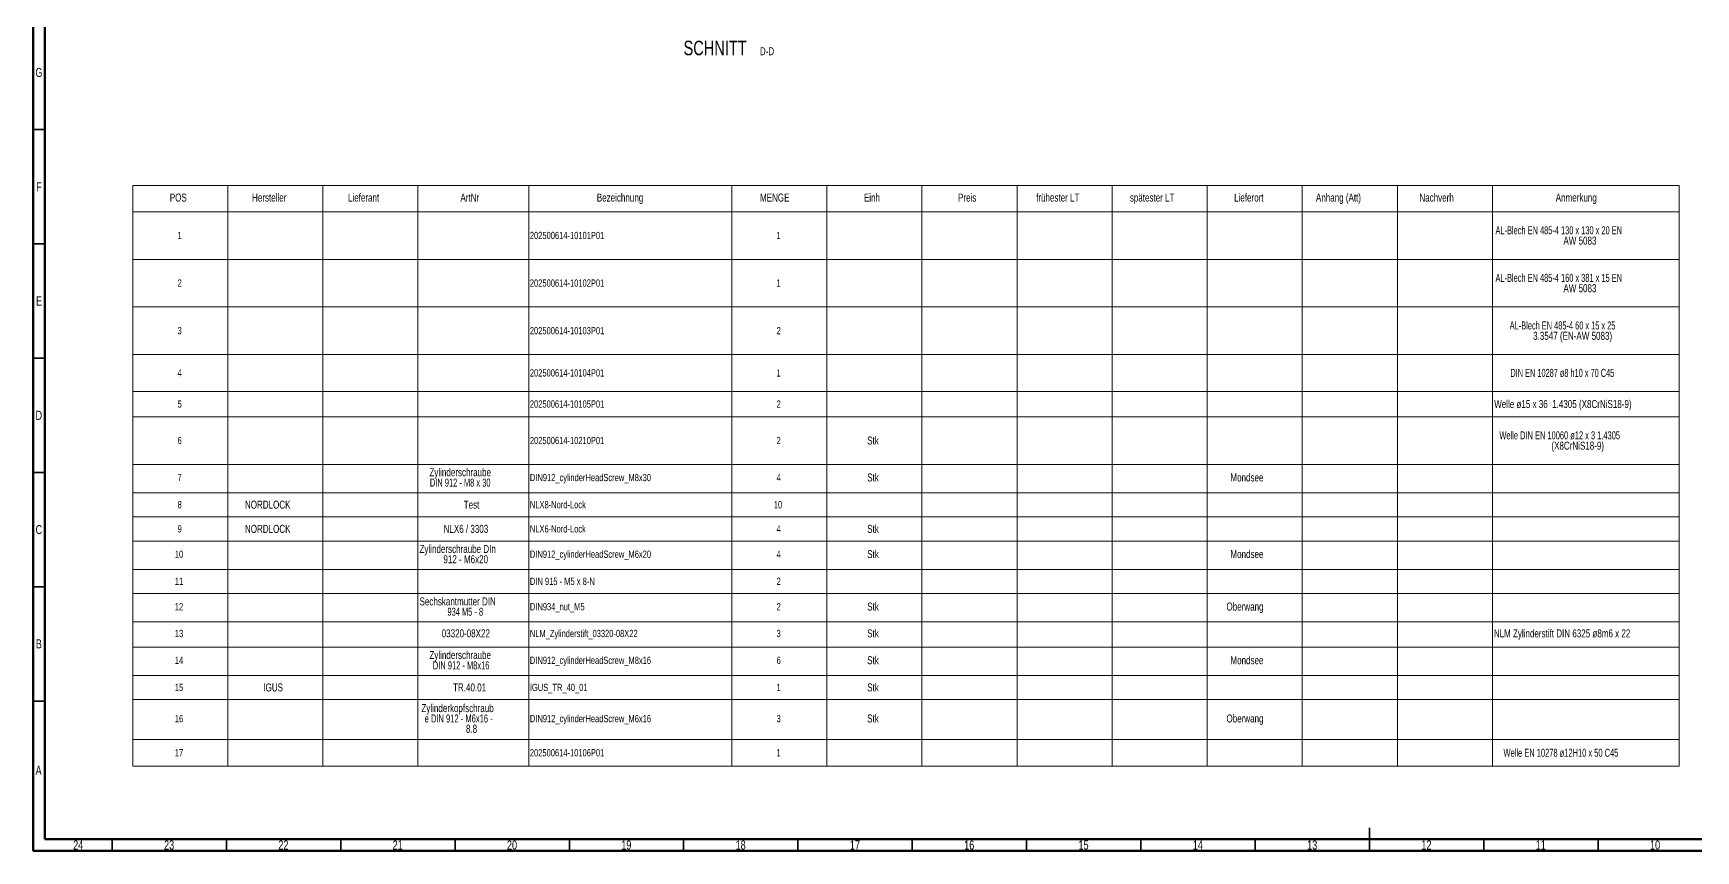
# Model space of a CAD drawing. Header units: millimetres. Extents: x 15 to 1184, y 5 to 836.
# Drawn here: x 15 to 742, y 5 to 363 of the extents above; entities that cross this region are included whole.
import ezdxf

# ---------------------------------------------------------------- set-up
doc = ezdxf.new("R2010")
doc.units = ezdxf.units.MM
doc.styles.add('SLDTEXTSTYLE1', font='TXT', dxfattribs={"width": 0.75})
doc.styles.add('SLDTEXTSTYLE10', font='TXT', dxfattribs={"width": 0.7})
doc.styles.add('SLDTEXTSTYLE11', font='TXT', dxfattribs={"width": 0.684211})
doc.styles.add('SLDTEXTSTYLE3', font='TXT', dxfattribs={"width": 0.692857})
doc.styles.add('SLDTEXTSTYLE4', font='TXT', dxfattribs={"width": 0.691667})
doc.styles.add('SLDTEXTSTYLE5', font='TXT', dxfattribs={"width": 0.6875})
doc.styles.add('SLDTEXTSTYLE6', font='TXT', dxfattribs={"width": 0.69697})
doc.styles.add('SLDTEXTSTYLE7', font='TXT', dxfattribs={"width": 0.676471})
doc.styles.add('SLDTEXTSTYLE8', font='TXT', dxfattribs={"width": 0.680556})
doc.styles.add('SLDTEXTSTYLE9', font='TXT', dxfattribs={"width": 0.675})

# ---------------------------------------------------------------- blocks, each defined once
blk = doc.blocks.new('SW_TABLEANNOTATION_0')
at = {"color": 0, "linetype": 'Continuous', "lineweight": 18}
for p, q in [((0, 0), (0, -11.45)), ((0, 0), (41.6, 0)), ((41.6, 0), (41.6, -11.45)), ((41.6, 0), (83.2, 0)), ((83.2, 0), (83.2, -11.45)), ((83.2, 0), (124.8, 0)), ((124.8, 0), (124.8, -11.45)), ((124.8, 0), (173.23, 0)), ((173.23, 0), (173.23, -11.45)), ((173.23, 0), (262.02, 0)), ((262.02, 0), (262.02, -11.45)), ((262.02, 0), (303.62, 0)), ((303.62, 0), (303.62, -11.45)), ((303.62, 0), (345.22, 0)), ((345.22, 0), (345.22, -11.45)), ((345.22, 0), (386.82, 0)), ((386.82, 0), (386.82, -11.45)), ((386.82, 0), (428.42, 0)), ((428.42, 0), (428.42, -11.45)), ((428.42, 0), (470.01, 0)), ((470.01, 0), (470.01, -11.45)), ((470.01, 0), (511.61, 0)), ((511.61, 0), (511.61, -11.45)), ((511.61, 0), (553.21, 0)), ((553.21, 0), (553.21, -11.45)), ((553.21, 0), (594.81, 0)), ((594.81, 0), (594.81, -11.45)), ((594.81, 0), (676.43, 0)), ((676.43, 0), (676.43, -11.45)), ((0, -11.45), (41.6, -11.45)), ((0, -11.45), (0, -32.28)), ((41.6, -11.45), (83.2, -11.45)), ((41.6, -11.45), (41.6, -32.28)), ((83.2, -11.45), (124.8, -11.45)), ((83.2, -11.45), (83.2, -32.28)), ((124.8, -11.45), (173.23, -11.45)), ((124.8, -11.45), (124.8, -32.28)), ((173.23, -11.45), (262.02, -11.45)), ((173.23, -11.45), (173.23, -32.28)), ((262.02, -11.45), (303.62, -11.45)), ((262.02, -11.45), (262.02, -32.28)), ((303.62, -11.45), (345.22, -11.45)), ((303.62, -11.45), (303.62, -32.28)), ((345.22, -11.45), (386.82, -11.45)), ((345.22, -11.45), (345.22, -32.28)), ((386.82, -11.45), (428.42, -11.45)), ((386.82, -11.45), (386.82, -32.28)), ((428.42, -11.45), (470.01, -11.45)), ((428.42, -11.45), (428.42, -32.28)), ((470.01, -11.45), (511.61, -11.45)), ((470.01, -11.45), (470.01, -32.28)), ((511.61, -11.45), (553.21, -11.45)), ((511.61, -11.45), (511.61, -32.28)), ((553.21, -11.45), (594.81, -11.45)), ((553.21, -11.45), (553.21, -32.28)), ((594.81, -11.45), (676.43, -11.45)), ((594.81, -11.45), (594.81, -32.28)), ((676.43, -11.45), (676.43, -32.28)), ((0, -32.28), (0, -53.1)), ((0, -32.28), (41.6, -32.28)), ((41.6, -32.28), (41.6, -53.1)), ((41.6, -32.28), (83.2, -32.28)), ((83.2, -32.28), (83.2, -53.1)), ((83.2, -32.28), (124.8, -32.28)), ((124.8, -32.28), (124.8, -53.1)), ((124.8, -32.28), (173.23, -32.28)), ((173.23, -32.28), (173.23, -53.1)), ((173.23, -32.28), (262.02, -32.28)), ((262.02, -32.28), (262.02, -53.1)), ((262.02, -32.28), (303.62, -32.28)), ((303.62, -32.28), (303.62, -53.1)), ((303.62, -32.28), (345.22, -32.28)), ((345.22, -32.28), (345.22, -53.1)), ((345.22, -32.28), (386.82, -32.28)), ((386.82, -32.28), (386.82, -53.1)), ((386.82, -32.28), (428.42, -32.28)), ((428.42, -32.28), (428.42, -53.1)), ((428.42, -32.28), (470.01, -32.28)), ((470.01, -32.28), (470.01, -53.1)), ((470.01, -32.28), (511.61, -32.28)), ((511.61, -32.28), (511.61, -53.1)), ((511.61, -32.28), (553.21, -32.28)), ((553.21, -32.28), (553.21, -53.1)), ((553.21, -32.28), (594.81, -32.28)), ((594.81, -32.28), (594.81, -53.1)), ((594.81, -32.28), (676.43, -32.28)), ((676.43, -32.28), (676.43, -53.1)), ((0, -53.1), (0, -73.93)), ((0, -53.1), (41.6, -53.1)), ((41.6, -53.1), (41.6, -73.93)), ((41.6, -53.1), (83.2, -53.1)), ((83.2, -53.1), (83.2, -73.93)), ((83.2, -53.1), (124.8, -53.1)), ((124.8, -53.1), (124.8, -73.93)), ((124.8, -53.1), (173.23, -53.1)), ((173.23, -53.1), (173.23, -73.93)), ((173.23, -53.1), (262.02, -53.1)), ((262.02, -53.1), (262.02, -73.93)), ((262.02, -53.1), (303.62, -53.1)), ((303.62, -53.1), (303.62, -73.93)), ((303.62, -53.1), (345.22, -53.1)), ((345.22, -53.1), (345.22, -73.93)), ((345.22, -53.1), (386.82, -53.1)), ((386.82, -53.1), (386.82, -73.93)), ((386.82, -53.1), (428.42, -53.1)), ((428.42, -53.1), (428.42, -73.93)), ((428.42, -53.1), (470.01, -53.1)), ((470.01, -53.1), (470.01, -73.93)), ((470.01, -53.1), (511.61, -53.1)), ((511.61, -53.1), (511.61, -73.93)), ((511.61, -53.1), (553.21, -53.1)), ((553.21, -53.1), (553.21, -73.93)), ((553.21, -53.1), (594.81, -53.1)), ((594.81, -53.1), (594.81, -73.93)), ((594.81, -53.1), (676.43, -53.1)), ((676.43, -53.1), (676.43, -73.93)), ((0, -73.93), (0, -90.07)), ((0, -73.93), (41.6, -73.93)), ((41.6, -73.93), (41.6, -90.07)), ((41.6, -73.93), (83.2, -73.93)), ((83.2, -73.93), (83.2, -90.07)), ((83.2, -73.93), (124.8, -73.93)), ((124.8, -73.93), (124.8, -90.07)), ((124.8, -73.93), (173.23, -73.93)), ((173.23, -73.93), (173.23, -90.07)), ((173.23, -73.93), (262.02, -73.93)), ((262.02, -73.93), (262.02, -90.07)), ((262.02, -73.93), (303.62, -73.93)), ((303.62, -73.93), (303.62, -90.07)), ((303.62, -73.93), (345.22, -73.93)), ((345.22, -73.93), (345.22, -90.07)), ((345.22, -73.93), (386.82, -73.93)), ((386.82, -73.93), (386.82, -90.07)), ((386.82, -73.93), (428.42, -73.93)), ((428.42, -73.93), (428.42, -90.07)), ((428.42, -73.93), (470.01, -73.93)), ((470.01, -73.93), (470.01, -90.07)), ((470.01, -73.93), (511.61, -73.93)), ((511.61, -73.93), (511.61, -90.07)), ((511.61, -73.93), (553.21, -73.93)), ((553.21, -73.93), (553.21, -90.07)), ((553.21, -73.93), (594.81, -73.93)), ((594.81, -73.93), (594.81, -90.07)), ((594.81, -73.93), (676.43, -73.93)), ((676.43, -73.93), (676.43, -90.07)), ((0, -90.07), (0, -101.16)), ((0, -90.07), (41.6, -90.07)), ((41.6, -90.07), (41.6, -101.16)), ((41.6, -90.07), (83.2, -90.07)), ((83.2, -90.07), (83.2, -101.16)), ((83.2, -90.07), (124.8, -90.07)), ((124.8, -90.07), (124.8, -101.16)), ((124.8, -90.07), (173.23, -90.07)), ((173.23, -90.07), (173.23, -101.16)), ((173.23, -90.07), (262.02, -90.07)), ((262.02, -90.07), (262.02, -101.16)), ((262.02, -90.07), (303.62, -90.07)), ((303.62, -90.07), (303.62, -101.16)), ((303.62, -90.07), (345.22, -90.07)), ((345.22, -90.07), (345.22, -101.16)), ((345.22, -90.07), (386.82, -90.07)), ((386.82, -90.07), (386.82, -101.16)), ((386.82, -90.07), (428.42, -90.07)), ((428.42, -90.07), (428.42, -101.16)), ((428.42, -90.07), (470.01, -90.07)), ((470.01, -90.07), (470.01, -101.16)), ((470.01, -90.07), (511.61, -90.07)), ((511.61, -90.07), (511.61, -101.16)), ((511.61, -90.07), (553.21, -90.07)), ((553.21, -90.07), (553.21, -101.16)), ((553.21, -90.07), (594.81, -90.07)), ((594.81, -90.07), (594.81, -101.16)), ((594.81, -90.07), (676.43, -90.07)), ((676.43, -90.07), (676.43, -101.16)), ((0, -101.16), (0, -121.99)), ((0, -101.16), (41.6, -101.16)), ((41.6, -101.16), (41.6, -121.99)), ((41.6, -101.16), (83.2, -101.16)), ((83.2, -101.16), (83.2, -121.99)), ((83.2, -101.16), (124.8, -101.16)), ((124.8, -101.16), (124.8, -121.99)), ((124.8, -101.16), (173.23, -101.16)), ((173.23, -101.16), (173.23, -121.99)), ((173.23, -101.16), (262.02, -101.16)), ((262.02, -101.16), (262.02, -121.99)), ((262.02, -101.16), (303.62, -101.16)), ((303.62, -101.16), (303.62, -121.99)), ((303.62, -101.16), (345.22, -101.16)), ((345.22, -101.16), (345.22, -121.99)), ((345.22, -101.16), (386.82, -101.16)), ((386.82, -101.16), (386.82, -121.99)), ((386.82, -101.16), (428.42, -101.16)), ((428.42, -101.16), (428.42, -121.99)), ((428.42, -101.16), (470.01, -101.16)), ((470.01, -101.16), (470.01, -121.99)), ((470.01, -101.16), (511.61, -101.16)), ((511.61, -101.16), (511.61, -121.99)), ((511.61, -101.16), (553.21, -101.16)), ((553.21, -101.16), (553.21, -121.99)), ((553.21, -101.16), (594.81, -101.16)), ((594.81, -101.16), (594.81, -121.99)), ((594.81, -101.16), (676.43, -101.16)), ((676.43, -101.16), (676.43, -121.99)), ((0, -121.99), (0, -134.36)), ((0, -121.99), (41.6, -121.99)), ((41.6, -121.99), (41.6, -134.36)), ((41.6, -121.99), (83.2, -121.99)), ((83.2, -121.99), (83.2, -134.36)), ((83.2, -121.99), (124.8, -121.99)), ((124.8, -121.99), (124.8, -134.36)), ((124.8, -121.99), (173.23, -121.99)), ((173.23, -121.99), (173.23, -134.36)), ((173.23, -121.99), (262.02, -121.99)), ((262.02, -121.99), (262.02, -134.36)), ((262.02, -121.99), (303.62, -121.99)), ((303.62, -121.99), (303.62, -134.36)), ((303.62, -121.99), (345.22, -121.99)), ((345.22, -121.99), (345.22, -134.36)), ((345.22, -121.99), (386.82, -121.99)), ((386.82, -121.99), (386.82, -134.36)), ((386.82, -121.99), (428.42, -121.99)), ((428.42, -121.99), (428.42, -134.36)), ((428.42, -121.99), (470.01, -121.99)), ((470.01, -121.99), (470.01, -134.36)), ((470.01, -121.99), (511.61, -121.99)), ((511.61, -121.99), (511.61, -134.36)), ((511.61, -121.99), (553.21, -121.99)), ((553.21, -121.99), (553.21, -134.36)), ((553.21, -121.99), (594.81, -121.99)), ((594.81, -121.99), (594.81, -134.36)), ((594.81, -121.99), (676.43, -121.99)), ((676.43, -121.99), (676.43, -134.36)), ((0, -134.36), (0, -144.94)), ((0, -134.36), (41.6, -134.36)), ((41.6, -134.36), (41.6, -144.94)), ((41.6, -134.36), (83.2, -134.36)), ((83.2, -134.36), (83.2, -144.94)), ((83.2, -134.36), (124.8, -134.36)), ((124.8, -134.36), (124.8, -144.94)), ((124.8, -134.36), (173.23, -134.36)), ((173.23, -134.36), (173.23, -144.94)), ((173.23, -134.36), (262.02, -134.36)), ((262.02, -134.36), (262.02, -144.94)), ((262.02, -134.36), (303.62, -134.36)), ((303.62, -134.36), (303.62, -144.94)), ((303.62, -134.36), (345.22, -134.36)), ((345.22, -134.36), (345.22, -144.94)), ((345.22, -134.36), (386.82, -134.36)), ((386.82, -134.36), (386.82, -144.94)), ((386.82, -134.36), (428.42, -134.36)), ((428.42, -134.36), (428.42, -144.94)), ((428.42, -134.36), (470.01, -134.36)), ((470.01, -134.36), (470.01, -144.94)), ((470.01, -134.36), (511.61, -134.36)), ((511.61, -134.36), (511.61, -144.94)), ((511.61, -134.36), (553.21, -134.36)), ((553.21, -134.36), (553.21, -144.94)), ((553.21, -134.36), (594.81, -134.36)), ((594.81, -134.36), (594.81, -144.94)), ((594.81, -134.36), (676.43, -134.36)), ((676.43, -134.36), (676.43, -144.94)), ((0, -144.94), (0, -155.52)), ((0, -144.94), (41.6, -144.94)), ((41.6, -144.94), (41.6, -155.52)), ((41.6, -144.94), (83.2, -144.94)), ((83.2, -144.94), (83.2, -155.52)), ((83.2, -144.94), (124.8, -144.94)), ((124.8, -144.94), (124.8, -155.52)), ((124.8, -144.94), (173.23, -144.94)), ((173.23, -144.94), (173.23, -155.52)), ((173.23, -144.94), (262.02, -144.94)), ((262.02, -144.94), (262.02, -155.52)), ((262.02, -144.94), (303.62, -144.94)), ((303.62, -144.94), (303.62, -155.52)), ((303.62, -144.94), (345.22, -144.94)), ((345.22, -144.94), (345.22, -155.52)), ((345.22, -144.94), (386.82, -144.94)), ((386.82, -144.94), (386.82, -155.52)), ((386.82, -144.94), (428.42, -144.94)), ((428.42, -144.94), (428.42, -155.52)), ((428.42, -144.94), (470.01, -144.94)), ((470.01, -144.94), (470.01, -155.52)), ((470.01, -144.94), (511.61, -144.94)), ((511.61, -144.94), (511.61, -155.52)), ((511.61, -144.94), (553.21, -144.94)), ((553.21, -144.94), (553.21, -155.52)), ((553.21, -144.94), (594.81, -144.94)), ((594.81, -144.94), (594.81, -155.52)), ((594.81, -144.94), (676.43, -144.94)), ((676.43, -144.94), (676.43, -155.52)), ((0, -155.52), (0, -167.9)), ((0, -155.52), (41.6, -155.52)), ((41.6, -155.52), (41.6, -167.9)), ((41.6, -155.52), (83.2, -155.52)), ((83.2, -155.52), (83.2, -167.9)), ((83.2, -155.52), (124.8, -155.52)), ((124.8, -155.52), (124.8, -167.9)), ((124.8, -155.52), (173.23, -155.52)), ((173.23, -155.52), (173.23, -167.9)), ((173.23, -155.52), (262.02, -155.52)), ((262.02, -155.52), (262.02, -167.9)), ((262.02, -155.52), (303.62, -155.52)), ((303.62, -155.52), (303.62, -167.9)), ((303.62, -155.52), (345.22, -155.52)), ((345.22, -155.52), (345.22, -167.9)), ((345.22, -155.52), (386.82, -155.52)), ((386.82, -155.52), (386.82, -167.9)), ((386.82, -155.52), (428.42, -155.52)), ((428.42, -155.52), (428.42, -167.9)), ((428.42, -155.52), (470.01, -155.52)), ((470.01, -155.52), (470.01, -167.9)), ((470.01, -155.52), (511.61, -155.52)), ((511.61, -155.52), (511.61, -167.9)), ((511.61, -155.52), (553.21, -155.52)), ((553.21, -155.52), (553.21, -167.9)), ((553.21, -155.52), (594.81, -155.52)), ((594.81, -155.52), (594.81, -167.9)), ((594.81, -155.52), (676.43, -155.52)), ((676.43, -155.52), (676.43, -167.9)), ((0, -167.9), (0, -178.48)), ((0, -167.9), (41.6, -167.9)), ((41.6, -167.9), (41.6, -178.48)), ((41.6, -167.9), (83.2, -167.9)), ((83.2, -167.9), (83.2, -178.48)), ((83.2, -167.9), (124.8, -167.9)), ((124.8, -167.9), (124.8, -178.48)), ((124.8, -167.9), (173.23, -167.9)), ((173.23, -167.9), (173.23, -178.48)), ((173.23, -167.9), (262.02, -167.9)), ((262.02, -167.9), (262.02, -178.48)), ((262.02, -167.9), (303.62, -167.9)), ((303.62, -167.9), (303.62, -178.48)), ((303.62, -167.9), (345.22, -167.9)), ((345.22, -167.9), (345.22, -178.48)), ((345.22, -167.9), (386.82, -167.9)), ((386.82, -167.9), (386.82, -178.48)), ((386.82, -167.9), (428.42, -167.9)), ((428.42, -167.9), (428.42, -178.48)), ((428.42, -167.9), (470.01, -167.9)), ((470.01, -167.9), (470.01, -178.48)), ((470.01, -167.9), (511.61, -167.9)), ((511.61, -167.9), (511.61, -178.48)), ((511.61, -167.9), (553.21, -167.9)), ((553.21, -167.9), (553.21, -178.48)), ((553.21, -167.9), (594.81, -167.9)), ((594.81, -167.9), (594.81, -178.48)), ((594.81, -167.9), (676.43, -167.9)), ((676.43, -167.9), (676.43, -178.48)), ((0, -178.48), (0, -190.86)), ((0, -178.48), (41.6, -178.48)), ((41.6, -178.48), (41.6, -190.86)), ((41.6, -178.48), (83.2, -178.48)), ((83.2, -178.48), (83.2, -190.86)), ((83.2, -178.48), (124.8, -178.48)), ((124.8, -178.48), (124.8, -190.86)), ((124.8, -178.48), (173.23, -178.48)), ((173.23, -178.48), (173.23, -190.86)), ((173.23, -178.48), (262.02, -178.48)), ((262.02, -178.48), (262.02, -190.86)), ((262.02, -178.48), (303.62, -178.48)), ((303.62, -178.48), (303.62, -190.86)), ((303.62, -178.48), (345.22, -178.48)), ((345.22, -178.48), (345.22, -190.86)), ((345.22, -178.48), (386.82, -178.48)), ((386.82, -178.48), (386.82, -190.86)), ((386.82, -178.48), (428.42, -178.48)), ((428.42, -178.48), (428.42, -190.86)), ((428.42, -178.48), (470.01, -178.48)), ((470.01, -178.48), (470.01, -190.86)), ((470.01, -178.48), (511.61, -178.48)), ((511.61, -178.48), (511.61, -190.86)), ((511.61, -178.48), (553.21, -178.48)), ((553.21, -178.48), (553.21, -190.86)), ((553.21, -178.48), (594.81, -178.48)), ((594.81, -178.48), (594.81, -190.86)), ((594.81, -178.48), (676.43, -178.48)), ((676.43, -178.48), (676.43, -190.86)), ((0, -190.86), (0, -201.95)), ((0, -190.86), (41.6, -190.86)), ((41.6, -190.86), (41.6, -201.95)), ((41.6, -190.86), (83.2, -190.86)), ((83.2, -190.86), (83.2, -201.95)), ((83.2, -190.86), (124.8, -190.86)), ((124.8, -190.86), (124.8, -201.95)), ((124.8, -190.86), (173.23, -190.86)), ((173.23, -190.86), (173.23, -201.95)), ((173.23, -190.86), (262.02, -190.86)), ((262.02, -190.86), (262.02, -201.95)), ((262.02, -190.86), (303.62, -190.86)), ((303.62, -190.86), (303.62, -201.95)), ((303.62, -190.86), (345.22, -190.86)), ((345.22, -190.86), (345.22, -201.95)), ((345.22, -190.86), (386.82, -190.86)), ((386.82, -190.86), (386.82, -201.95)), ((386.82, -190.86), (428.42, -190.86)), ((428.42, -190.86), (428.42, -201.95)), ((428.42, -190.86), (470.01, -190.86)), ((470.01, -190.86), (470.01, -201.95)), ((470.01, -190.86), (511.61, -190.86)), ((511.61, -190.86), (511.61, -201.95)), ((511.61, -190.86), (553.21, -190.86)), ((553.21, -190.86), (553.21, -201.95)), ((553.21, -190.86), (594.81, -190.86)), ((594.81, -190.86), (594.81, -201.95)), ((594.81, -190.86), (676.43, -190.86)), ((676.43, -190.86), (676.43, -201.95)), ((0, -201.95), (0, -214.33)), ((0, -201.95), (41.6, -201.95)), ((41.6, -201.95), (41.6, -214.33)), ((41.6, -201.95), (83.2, -201.95)), ((83.2, -201.95), (83.2, -214.33)), ((83.2, -201.95), (124.8, -201.95)), ((124.8, -201.95), (124.8, -214.33)), ((124.8, -201.95), (173.23, -201.95)), ((173.23, -201.95), (173.23, -214.33)), ((173.23, -201.95), (262.02, -201.95)), ((262.02, -201.95), (262.02, -214.33)), ((262.02, -201.95), (303.62, -201.95)), ((303.62, -201.95), (303.62, -214.33)), ((303.62, -201.95), (345.22, -201.95)), ((345.22, -201.95), (345.22, -214.33)), ((345.22, -201.95), (386.82, -201.95)), ((386.82, -201.95), (386.82, -214.33)), ((386.82, -201.95), (428.42, -201.95)), ((428.42, -201.95), (428.42, -214.33)), ((428.42, -201.95), (470.01, -201.95)), ((470.01, -201.95), (470.01, -214.33)), ((470.01, -201.95), (511.61, -201.95)), ((511.61, -201.95), (511.61, -214.33)), ((511.61, -201.95), (553.21, -201.95)), ((553.21, -201.95), (553.21, -214.33)), ((553.21, -201.95), (594.81, -201.95)), ((594.81, -201.95), (594.81, -214.33)), ((594.81, -201.95), (676.43, -201.95)), ((676.43, -201.95), (676.43, -214.33)), ((0, -214.33), (0, -224.9)), ((0, -214.33), (41.6, -214.33)), ((41.6, -214.33), (41.6, -224.9)), ((41.6, -214.33), (83.2, -214.33)), ((83.2, -214.33), (83.2, -224.9)), ((83.2, -214.33), (124.8, -214.33)), ((124.8, -214.33), (124.8, -224.9)), ((124.8, -214.33), (173.23, -214.33)), ((173.23, -214.33), (173.23, -224.9)), ((173.23, -214.33), (262.02, -214.33)), ((262.02, -214.33), (262.02, -224.9)), ((262.02, -214.33), (303.62, -214.33)), ((303.62, -214.33), (303.62, -224.9)), ((303.62, -214.33), (345.22, -214.33)), ((345.22, -214.33), (345.22, -224.9)), ((345.22, -214.33), (386.82, -214.33)), ((386.82, -214.33), (386.82, -224.9)), ((386.82, -214.33), (428.42, -214.33)), ((428.42, -214.33), (428.42, -224.9)), ((428.42, -214.33), (470.01, -214.33)), ((470.01, -214.33), (470.01, -224.9)), ((470.01, -214.33), (511.61, -214.33)), ((511.61, -214.33), (511.61, -224.9)), ((511.61, -214.33), (553.21, -214.33)), ((553.21, -214.33), (553.21, -224.9)), ((553.21, -214.33), (594.81, -214.33)), ((594.81, -214.33), (594.81, -224.9)), ((594.81, -214.33), (676.43, -214.33)), ((676.43, -214.33), (676.43, -224.9)), ((0, -224.9), (0, -242.35)), ((0, -224.9), (41.6, -224.9)), ((41.6, -224.9), (41.6, -242.35)), ((41.6, -224.9), (83.2, -224.9)), ((83.2, -224.9), (83.2, -242.35)), ((83.2, -224.9), (124.8, -224.9)), ((124.8, -224.9), (124.8, -242.35)), ((124.8, -224.9), (173.23, -224.9)), ((173.23, -224.9), (173.23, -242.35)), ((173.23, -224.9), (262.02, -224.9)), ((262.02, -224.9), (262.02, -242.35)), ((262.02, -224.9), (303.62, -224.9)), ((303.62, -224.9), (303.62, -242.35)), ((303.62, -224.9), (345.22, -224.9)), ((345.22, -224.9), (345.22, -242.35)), ((345.22, -224.9), (386.82, -224.9)), ((386.82, -224.9), (386.82, -242.35)), ((386.82, -224.9), (428.42, -224.9)), ((428.42, -224.9), (428.42, -242.35)), ((428.42, -224.9), (470.01, -224.9)), ((470.01, -224.9), (470.01, -242.35)), ((470.01, -224.9), (511.61, -224.9)), ((511.61, -224.9), (511.61, -242.35)), ((511.61, -224.9), (553.21, -224.9)), ((553.21, -224.9), (553.21, -242.35)), ((553.21, -224.9), (594.81, -224.9)), ((594.81, -224.9), (594.81, -242.35)), ((594.81, -224.9), (676.43, -224.9)), ((676.43, -224.9), (676.43, -242.35)), ((0, -242.35), (0, -254.02)), ((0, -242.35), (41.6, -242.35)), ((41.6, -242.35), (41.6, -254.02)), ((41.6, -242.35), (83.2, -242.35)), ((83.2, -242.35), (83.2, -254.02)), ((83.2, -242.35), (124.8, -242.35)), ((124.8, -242.35), (124.8, -254.02)), ((124.8, -242.35), (173.23, -242.35)), ((173.23, -242.35), (173.23, -254.02)), ((173.23, -242.35), (262.02, -242.35)), ((262.02, -242.35), (262.02, -254.02)), ((262.02, -242.35), (303.62, -242.35)), ((303.62, -242.35), (303.62, -254.02)), ((303.62, -242.35), (345.22, -242.35)), ((345.22, -242.35), (345.22, -254.02)), ((345.22, -242.35), (386.82, -242.35)), ((386.82, -242.35), (386.82, -254.02)), ((386.82, -242.35), (428.42, -242.35)), ((428.42, -242.35), (428.42, -254.02)), ((428.42, -242.35), (470.01, -242.35)), ((470.01, -242.35), (470.01, -254.02)), ((470.01, -242.35), (511.61, -242.35)), ((511.61, -242.35), (511.61, -254.02)), ((511.61, -242.35), (553.21, -242.35)), ((553.21, -242.35), (553.21, -254.02)), ((553.21, -242.35), (594.81, -242.35)), ((594.81, -242.35), (594.81, -254.02)), ((594.81, -242.35), (676.43, -242.35)), ((676.43, -242.35), (676.43, -254.02)), ((0, -254.02), (41.6, -254.02)), ((41.6, -254.02), (83.2, -254.02)), ((83.2, -254.02), (124.8, -254.02)), ((124.8, -254.02), (173.23, -254.02)), ((173.23, -254.02), (262.02, -254.02)), ((262.02, -254.02), (303.62, -254.02)), ((303.62, -254.02), (345.22, -254.02)), ((345.22, -254.02), (386.82, -254.02)), ((386.82, -254.02), (428.42, -254.02)), ((428.42, -254.02), (470.01, -254.02)), ((470.01, -254.02), (511.61, -254.02)), ((511.61, -254.02), (553.21, -254.02)), ((553.21, -254.02), (594.81, -254.02)), ((594.81, -254.02), (676.43, -254.02))]:
    blk.add_line(p, q, dxfattribs=at)
at = {"color": 0, "linetype": 'Continuous', "lineweight": 0, "attachment_point": 1}
for s, insert, char_height, style in [('POS', (16.23, -3.48), 3.5, 'SLDTEXTSTYLE1'), ('Hersteller', (52.22, -3.48), 3.5, 'SLDTEXTSTYLE1'), ('Lieferant', (94.18, -3.48), 3.5, 'SLDTEXTSTYLE1'), ('ArtNr', (143.37, -3.48), 3.5, 'SLDTEXTSTYLE1'), ('Bezeichnung', (203.03, -3.48), 3.5, 'SLDTEXTSTYLE1'), ('MENGE', (274.41, -3.48), 3.5, 'SLDTEXTSTYLE1'), ('Einh', (319.86, -3.48), 3.5, 'SLDTEXTSTYLE1'), ('Preis', (361.04, -3.48), 3.5, 'SLDTEXTSTYLE1'), ('frühester LT', (395.19, -3.48), 3.5, 'SLDTEXTSTYLE1'), ('spätester LT', (436.18, -3.48), 3.5, 'SLDTEXTSTYLE1'), ('Lieferort', (481.78, -3.48), 3.5, 'SLDTEXTSTYLE1'), ('Anhang (Att)', (517.58, -3.48), 3.5, 'SLDTEXTSTYLE1'), ('Nachverh', (562.83, -3.48), 3.5, 'SLDTEXTSTYLE1'), ('Anmerkung', (622.48, -3.48), 3.5, 'SLDTEXTSTYLE1'), ('1', (19.63, -20.22), 3.17, 'SLDTEXTSTYLE1'), ('202500614-10101P01', (173.73, -20.22), 3.175, 'SLDTEXTSTYLE1'), ('1', (281.65, -20.22), 3.17, 'SLDTEXTSTYLE1'), ('AL-Blech EN 485-4 130 x 130 x 20 EN', (596.13, -17.79), 3.5, 'SLDTEXTSTYLE3'), ('AW 5083', (625.84, -22.31), 3.5, 'SLDTEXTSTYLE1'), ('2', (19.63, -41.04), 3.17, 'SLDTEXTSTYLE1'), ('202500614-10102P01', (173.73, -41.04), 3.175, 'SLDTEXTSTYLE1'), ('1', (281.65, -41.04), 3.17, 'SLDTEXTSTYLE1'), ('AL-Blech EN 485-4 160 x 381 x 15 EN', (596.13, -38.61), 3.5, 'SLDTEXTSTYLE3'), ('AW 5083', (625.84, -43.14), 3.5, 'SLDTEXTSTYLE1'), ('3', (19.63, -61.87), 3.17, 'SLDTEXTSTYLE1'), ('202500614-10103P01', (173.73, -61.87), 3.175, 'SLDTEXTSTYLE1'), ('2', (281.65, -61.87), 3.17, 'SLDTEXTSTYLE1'), ('AL-Blech EN 485-4 60 x 15 x 25', (602.34, -59.44), 3.5, 'SLDTEXTSTYLE4'), ('3.3547 (EN-AW 5083)', (612.6, -63.97), 3.5, 'SLDTEXTSTYLE1'), ('4', (19.63, -80.35), 3.17, 'SLDTEXTSTYLE1'), ('202500614-10104P01', (173.73, -80.35), 3.175, 'SLDTEXTSTYLE1'), ('1', (281.65, -80.35), 3.17, 'SLDTEXTSTYLE1'), ('DIN EN 10287 ø8 h10 x 70 C45', (602.65, -80.19), 3.5, 'SLDTEXTSTYLE5'), ('5', (19.63, -93.97), 3.17, 'SLDTEXTSTYLE1'), ('202500614-10105P01', (173.73, -93.97), 3.175, 'SLDTEXTSTYLE1'), ('2', (281.65, -93.97), 3.17, 'SLDTEXTSTYLE1'), ('Welle ø15 x 36  1.4305 (X8CrNiS18-9)', (595.56, -93.8), 3.5, 'SLDTEXTSTYLE1'), ('Welle DIN EN 10060 ø12 x 3 1.4305', (597.82, -107.5), 3.5, 'SLDTEXTSTYLE6'), ('6', (19.63, -109.93), 3.17, 'SLDTEXTSTYLE1'), ('202500614-10210P01', (173.73, -109.93), 3.175, 'SLDTEXTSTYLE1'), ('2', (281.65, -109.93), 3.17, 'SLDTEXTSTYLE1'), ('Stk', (321.29, -109.76), 3.5, 'SLDTEXTSTYLE1'), ('(X8CrNiS18-9)', (620.58, -112.02), 3.5, 'SLDTEXTSTYLE1'), ('Zylinderschraube', (129.8, -123.66), 3.5, 'SLDTEXTSTYLE1'), ('7', (19.63, -126.13), 3.17, 'SLDTEXTSTYLE1'), ('DIN 912 - M8 x 30', (129.99, -128.19), 3.5, 'SLDTEXTSTYLE7'), ('DIN912_cylinderHeadScrew_M8x30', (173.73, -126.13), 3.175, 'SLDTEXTSTYLE1'), ('4', (281.65, -126.13), 3.17, 'SLDTEXTSTYLE1'), ('Stk', (321.29, -125.93), 3.5, 'SLDTEXTSTYLE1'), ('Mondsee', (480.18, -125.93), 3.5, 'SLDTEXTSTYLE1'), ('8', (19.63, -138.01), 3.17, 'SLDTEXTSTYLE1'), ('NORDLOCK', (49.12, -137.84), 3.5, 'SLDTEXTSTYLE1'), ('Test', (144.81, -137.84), 3.5, 'SLDTEXTSTYLE1'), ('NLX8-Nord-Lock', (173.73, -138.01), 3.175, 'SLDTEXTSTYLE1'), ('10', (280.47, -138.01), 3.175, 'SLDTEXTSTYLE1'), ('9', (19.63, -148.59), 3.17, 'SLDTEXTSTYLE1'), ('NORDLOCK', (49.12, -148.42), 3.5, 'SLDTEXTSTYLE1'), ('NLX6 / 3303', (136.01, -148.42), 3.5, 'SLDTEXTSTYLE1'), ('NLX6-Nord-Lock', (173.73, -148.59), 3.175, 'SLDTEXTSTYLE1'), ('4', (281.65, -148.59), 3.17, 'SLDTEXTSTYLE1'), ('Stk', (321.29, -148.42), 3.5, 'SLDTEXTSTYLE1'), ('10', (18.45, -159.67), 3.175, 'SLDTEXTSTYLE1'), ('Zylinderschraube DIn', (125.47, -157.2), 3.5, 'SLDTEXTSTYLE1'), ('DIN912_cylinderHeadScrew_M6x20', (173.73, -159.67), 3.175, 'SLDTEXTSTYLE1'), ('4', (281.65, -159.67), 3.17, 'SLDTEXTSTYLE1'), ('Stk', (321.29, -159.46), 3.5, 'SLDTEXTSTYLE1'), ('Mondsee', (480.18, -159.46), 3.5, 'SLDTEXTSTYLE1'), ('912 - M6x20', (135.92, -161.72), 3.5, 'SLDTEXTSTYLE1'), ('11', (18.45, -171.54), 3.175, 'SLDTEXTSTYLE1'), ('DIN 915 - M5 x 8-N', (173.73, -171.54), 3.175, 'SLDTEXTSTYLE8'), ('2', (281.65, -171.54), 3.17, 'SLDTEXTSTYLE1'), ('Sechskantmutter DIN', (125.48, -180.16), 3.5, 'SLDTEXTSTYLE1'), ('12', (18.45, -182.63), 3.175, 'SLDTEXTSTYLE1'), ('934 M5 - 8', (137.69, -184.68), 3.5, 'SLDTEXTSTYLE9'), ('DIN934_nut_M5', (173.73, -182.63), 3.175, 'SLDTEXTSTYLE1'), ('2', (281.65, -182.63), 3.17, 'SLDTEXTSTYLE1'), ('Stk', (321.29, -182.42), 3.5, 'SLDTEXTSTYLE1'), ('Oberwang', (478.45, -182.42), 3.5, 'SLDTEXTSTYLE1'), ('13', (18.45, -194.36), 3.175, 'SLDTEXTSTYLE1'), ('03320-08X22', (135.18, -194.15), 3.5, 'SLDTEXTSTYLE1'), ('NLM_Zylinderstift_03320-08X22', (173.73, -194.36), 3.175, 'SLDTEXTSTYLE1'), ('3', (281.65, -194.36), 3.17, 'SLDTEXTSTYLE1'), ('Stk', (321.29, -194.15), 3.5, 'SLDTEXTSTYLE1'), ('NLM Zylinderstift DIN 6325 ø8m6 x 22', (595.4, -194.15), 3.5, 'SLDTEXTSTYLE1'), ('Zylinderschraube', (129.8, -203.62), 3.5, 'SLDTEXTSTYLE1'), ('14', (18.45, -206.1), 3.175, 'SLDTEXTSTYLE1'), ('DIN 912 - M8x16', (131.29, -208.15), 3.5, 'SLDTEXTSTYLE10'), ('DIN912_cylinderHeadScrew_M8x16', (173.73, -206.1), 3.175, 'SLDTEXTSTYLE1'), ('6', (281.65, -206.1), 3.17, 'SLDTEXTSTYLE1'), ('Stk', (321.29, -205.89), 3.5, 'SLDTEXTSTYLE1'), ('Mondsee', (480.18, -205.89), 3.5, 'SLDTEXTSTYLE1'), ('15', (18.45, -217.97), 3.175, 'SLDTEXTSTYLE1'), ('IGUS', (57.15, -217.8), 3.5, 'SLDTEXTSTYLE1'), ('TR.40.01', (140.14, -217.8), 3.5, 'SLDTEXTSTYLE1'), ('IGUS_TR_40_01', (173.73, -217.97), 3.175, 'SLDTEXTSTYLE1'), ('1', (281.65, -217.97), 3.17, 'SLDTEXTSTYLE1'), ('Stk', (321.29, -217.8), 3.5, 'SLDTEXTSTYLE1'), ('16', (18.45, -231.59), 3.175, 'SLDTEXTSTYLE1'), ('Zylinderkopfschraub', (126.3, -226.85), 3.5, 'SLDTEXTSTYLE1'), ('e DIN 912 - M6x16 -', (127.7, -231.38), 3.5, 'SLDTEXTSTYLE11'), ('DIN912_cylinderHeadScrew_M6x16', (173.73, -231.59), 3.175, 'SLDTEXTSTYLE1'), ('3', (281.65, -231.59), 3.17, 'SLDTEXTSTYLE1'), ('Stk', (321.29, -231.38), 3.5, 'SLDTEXTSTYLE1'), ('Oberwang', (478.45, -231.38), 3.5, 'SLDTEXTSTYLE1'), ('8.8', (145.78, -235.9), 3.5, 'SLDTEXTSTYLE1'), ('17', (18.45, -246.54), 3.175, 'SLDTEXTSTYLE1'), ('202500614-10106P01', (173.73, -246.54), 3.175, 'SLDTEXTSTYLE1'), ('1', (281.65, -246.54), 3.17, 'SLDTEXTSTYLE1'), ('Welle EN 10278 ø12H10 x 50 C45', (599.61, -246.38), 3.5, 'SLDTEXTSTYLE10')]:
    blk.add_mtext(s, dxfattribs=dict(at, insert=insert, char_height=char_height, style=style))
blk = doc.blocks.new('SW_NOTE_0_31')
at = {"color": 0, "linetype": 'Continuous', "lineweight": 0, "attachment_point": 2, "style": 'SLDTEXTSTYLE1'}
for s, insert, char_height in [('SCHNITT', (16.07, 8.19), 6.35), ('D-D', (38.77, 5.35), 3.5)]:
    blk.add_mtext(s, dxfattribs=dict(at, insert=insert, char_height=char_height))

msp = doc.modelspace()

# ---------------------------------------------------------------- linework, layer by layer
at = {"color": 7, "linetype": 'Continuous', "lineweight": 70}
for p, q in [((15, 5), (15, 836)), ((20, 10), (20, 831)), ((1179, 10), (20, 10)), ((1184, 5), (15, 5))]:
    msp.add_line(p, q, dxfattribs=at)
at = {"color": 7, "linetype": 'Continuous', "lineweight": 35}
for p, q in [((20, 320.5), (15, 320.5)), ((20, 270.5), (15, 270.5)), ((20, 220.5), (15, 220.5)), ((20, 170.5), (15, 170.5)), ((20, 120.5), (15, 120.5)), ((20, 70.5), (15, 70.5)), ((599.5, 5), (599.5, 15)), ((49.5, 10), (49.5, 5)), ((99.5, 10), (99.5, 5)), ((149.5, 10), (149.5, 5)), ((199.5, 10), (199.5, 5)), ((249.5, 10), (249.5, 5)), ((299.5, 10), (299.5, 5)), ((349.5, 10), (349.5, 5)), ((399.5, 10), (399.5, 5)), ((449.5, 10), (449.5, 5)), ((499.5, 10), (499.5, 5)), ((549.5, 10), (549.5, 5)), ((599.5, 10), (599.5, 5)), ((649.5, 10), (649.5, 5)), ((699.5, 10), (699.5, 5))]:
    msp.add_line(p, q, dxfattribs=at)

# ---------------------------------------------------------------- block references
at = {"color": 7, "linetype": 'Continuous', "lineweight": 0}
for name, p in [('SW_NOTE_0_31', (297.1921, 351.2135)), ('SW_TABLEANNOTATION_0', (58.4963, 296.0091))]:
    msp.add_blockref(name, p, dxfattribs=at)

# ---------------------------------------------------------------- texts
at = {"color": 7, "linetype": 'Continuous', "lineweight": 0, "attachment_point": 2, "style": 'SLDTEXTSTYLE1'}
for s, insert, char_height in [('G', (17.4867, 347.4998), 3.9688), ('F', (17.4577, 297.4998), 3.9688), ('E', (17.5078, 247.4998), 3.9688), ('D', (17.4527, 197.4998), 3.9688), ('C', (17.4587, 147.4998), 3.9688), ('B', (17.4706, 97.4998), 3.9688), ('A', (17.3397, 42.1921), 3.9688), ('24', (34.6701, 9.4998), 3.96875), ('23', (74.4201, 9.4998), 3.96875), ('22', (124.4201, 9.4998), 3.96875), ('21', (174.4201, 9.4998), 3.96875), ('20', (224.4201, 9.4998), 3.96875), ('19', (274.4201, 9.4998), 3.96875), ('18', (324.4201, 9.4998), 3.96875), ('17', (374.4201, 9.4998), 3.96875), ('16', (424.4201, 9.4998), 3.96875), ('15', (474.4201, 9.4998), 3.96875), ('14', (524.4201, 9.4998), 3.96875), ('13', (574.4201, 9.4998), 3.96875), ('12', (624.4201, 9.4998), 3.96875), ('11', (674.4201, 9.4998), 3.96875), ('10', (724.4201, 9.4998), 3.96875)]:
    msp.add_mtext(s, dxfattribs=dict(at, insert=insert, char_height=char_height))

doc.saveas('drawing.dxf')
